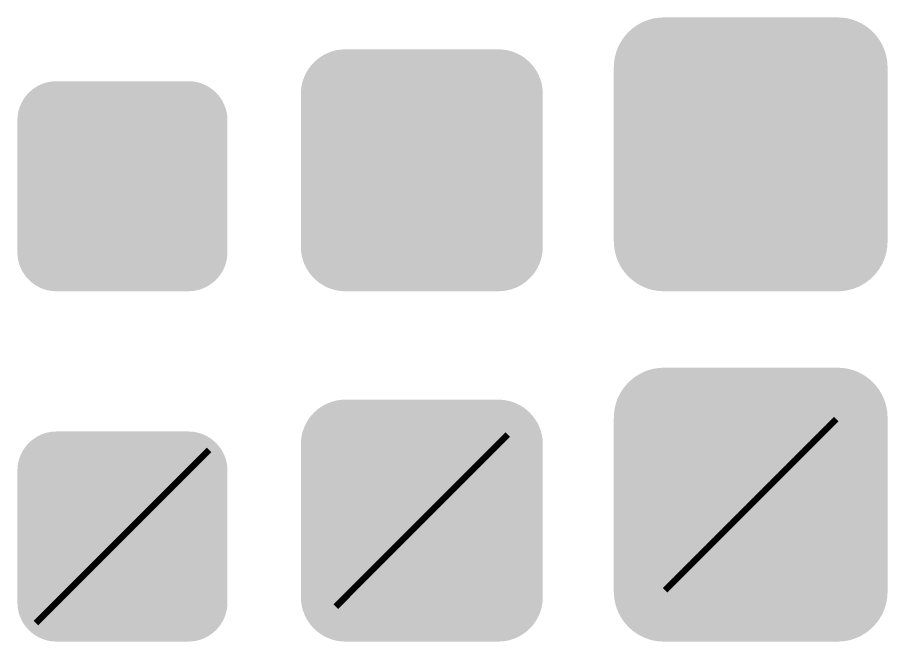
# Model space of a CAD drawing. Header units: millimetres. Extents: x 5277 to 6029, y 2052 to 2709.
# Drawn here: x 5574 to 5601.33, y 2227.63 to 2247.23 of the extents above; entities that cross this region are included whole.
import ezdxf

# ---------------------------------------------------------------- set-up
doc = ezdxf.new("R2010")
doc.units = ezdxf.units.MM
doc.layers.add('Manufacturing', color=7, linetype='CONTINUOUS', true_color=0x000000)

# ---------------------------------------------------------------- blocks, each defined once
blk = doc.blocks.new('602020111_рек_мз')
at = {"layer": 'Manufacturing', "linetype": 'Continuous'}
h = blk.add_hatch(color=256, dxfattribs=at)
edge = h.paths.add_edge_path()
edge.add_spline(control_points=[(0, 0), (0, 0.675), (0.55, 1.225), (1.225, 1.225)], knot_values=[-1, -1, -1, -1, 0, 0, 0, 0], degree=3, periodic=0)
edge.add_line((1.225, 1.225), (5.372, 1.225))
edge.add_spline(control_points=[(5.372, 1.225), (6.047, 1.225), (6.598, 0.675), (6.598, 0)], knot_values=[-1, -1, -1, -1, 0, 0, 0, 0], degree=3, periodic=0)
edge.add_line((6.598, 0), (6.598, -4.147))
edge.add_spline(control_points=[(6.598, -4.147), (6.598, -4.822), (6.047, -5.372), (5.372, -5.372)], knot_values=[-1, -1, -1, -1, 0, 0, 0, 0], degree=3, periodic=0)
edge.add_line((5.372, -5.372), (1.225, -5.372))
edge.add_spline(control_points=[(1.225, -5.372), (0.55, -5.372), (0, -4.822), (0, -4.147)], knot_values=[-1, -1, -1, -1, 0, 0, 0, 0], degree=3, periodic=0)
edge.add_line((0, -4.147), (0, 0))
edge = h.paths.add_edge_path(flags=16)
edge.add_spline(control_points=[(0.313, -4.147), (0.313, -4.652), (0.72, -5.059), (1.225, -5.059)], knot_values=[-1, -1, -1, -1, 0, 0, 0, 0], degree=3, periodic=0)
edge.add_line((1.225, -5.059), (5.372, -5.059))
edge.add_spline(control_points=[(5.372, -5.059), (5.878, -5.059), (6.285, -4.652), (6.285, -4.147)], knot_values=[-1, -1, -1, -1, 0, 0, 0, 0], degree=3, periodic=0)
edge.add_line((6.285, -4.147), (6.285, 0))
edge.add_spline(control_points=[(6.285, 0), (6.285, 0.505), (5.878, 0.912), (5.372, 0.912)], knot_values=[-1, -1, -1, -1, 0, 0, 0, 0], degree=3, periodic=0)
edge.add_line((5.372, 0.912), (1.225, 0.912))
edge.add_spline(control_points=[(1.225, 0.912), (0.72, 0.912), (0.313, 0.505), (0.313, 0)], knot_values=[-1, -1, -1, -1, 0, 0, 0, 0], degree=3, periodic=0)
edge.add_line((0.313, 0), (0.313, -4.147))
at = {"layer": 'Manufacturing', "linetype": 'Continuous', "true_color": 0xffff00}
h = blk.add_hatch(color=2, dxfattribs=at)
edge = h.paths.add_edge_path()
edge.add_line((0.313, 0), (0.313, -4.147))
edge.add_spline(control_points=[(0.313, -4.147), (0.313, -4.652), (0.72, -5.059), (1.225, -5.059)], knot_values=[-1, -1, -1, -1, 0, 0, 0, 0], degree=3, periodic=0)
edge.add_line((1.225, -5.059), (5.372, -5.059))
edge.add_spline(control_points=[(5.372, -5.059), (5.878, -5.059), (6.285, -4.652), (6.285, -4.147)], knot_values=[-1, -1, -1, -1, 0, 0, 0, 0], degree=3, periodic=0)
edge.add_line((6.285, -4.147), (6.285, 0))
edge.add_spline(control_points=[(6.285, 0), (6.285, 0.505), (5.878, 0.912), (5.372, 0.912)], knot_values=[-1, -1, -1, -1, 0, 0, 0, 0], degree=3, periodic=0)
edge.add_line((5.372, 0.912), (1.225, 0.912))
edge.add_spline(control_points=[(1.225, 0.912), (0.72, 0.912), (0.313, 0.505), (0.313, 0)], knot_values=[-1, -1, -1, -1, 0, 0, 0, 0], degree=3, periodic=0)
at = {"layer": 'Manufacturing', "linetype": 'Continuous'}
h = blk.add_hatch(color=256, dxfattribs=at)
h.paths.add_polyline_path([(1.52, -0.652), (1.641, -0.533), (1.929, -0.413), (2.096, -0.413), (2.262, -0.413), (2.548, -0.533), (2.668, -0.652), (2.787, -0.771), (2.906, -1.057), (2.906, -1.224), (2.906, -1.246), (2.899, -1.315), (2.891, -1.36), (3.497, -1.36), (3.709, -1.36), (3.701, -1.315), (3.694, -1.246), (3.694, -1.224), (3.694, -1.057), (3.813, -0.771), (3.932, -0.652), (4.052, -0.533), (4.338, -0.413), (4.504, -0.413), (4.671, -0.413), (4.959, -0.533), (5.08, -0.652), (5.201, -0.771), (5.322, -1.057), (5.322, -1.224), (5.322, -1.246), (5.315, -1.315), (5.307, -1.36), (6.072, -1.36), (5.027, -3.655), (1.573, -3.655), (0.528, -1.36), (1.088, -1.36), (1.191, -1.36), (1.293, -1.36), (1.285, -1.315), (1.278, -1.246), (1.278, -1.224), (1.278, -1.057), (1.399, -0.771)])
h.paths.add_polyline_path([(2.724, 0.056), (2.846, 0.174), (3.133, 0.291), (3.3, 0.291), (3.467, 0.291), (3.754, 0.174), (3.876, 0.056), (3.997, -0.061), (4.118, -0.341), (4.118, -0.504), (2.482, -0.504), (2.482, -0.341), (2.603, -0.061)])
h.paths.add_polyline_path([(3.868, -3.825), (3.944, -3.751), (4.126, -3.678), (4.232, -3.678), (4.338, -3.678), (4.517, -3.751), (4.591, -3.825), (4.665, -3.899), (4.739, -4.079), (4.739, -4.185), (4.739, -4.291), (4.665, -4.473), (4.591, -4.548), (4.517, -4.624), (4.338, -4.7), (4.232, -4.7), (4.126, -4.7), (3.944, -4.624), (3.868, -4.548), (3.792, -4.473), (3.717, -4.291), (3.717, -4.185), (3.717, -4.079), (3.792, -3.899)])
h.paths.add_polyline_path([(2.221, -3.825), (2.295, -3.751), (2.474, -3.678), (2.581, -3.678), (2.687, -3.678), (2.868, -3.751), (2.944, -3.825), (3.02, -3.899), (3.096, -4.079), (3.096, -4.185), (3.096, -4.291), (3.02, -4.473), (2.944, -4.548), (2.868, -4.624), (2.687, -4.7), (2.581, -4.7), (2.474, -4.7), (2.295, -4.624), (2.221, -4.548), (2.147, -4.473), (2.073, -4.291), (2.073, -4.185), (2.073, -4.079), (2.147, -3.899)])
blk = doc.blocks.new('602020111_рек_рз')
at = {"layer": 'Manufacturing', "linetype": 'Continuous'}
h = blk.add_hatch(color=256, dxfattribs=at)
edge = h.paths.add_edge_path()
edge.add_spline(control_points=[(-0.095, -0.169), (-0.095, 0.599), (0.531, 1.225), (1.3, 1.225)], knot_values=[-1, -1, -1, -1, 0, 0, 0, 0], degree=3, periodic=0)
edge.add_line((1.3, 1.225), (6.108, 1.225))
edge.add_spline(control_points=[(6.108, 1.225), (6.877, 1.225), (7.503, 0.599), (7.503, -0.169)], knot_values=[-1, -1, -1, -1, 0, 0, 0, 0], degree=3, periodic=0)
edge.add_line((7.503, -0.169), (7.503, -4.978))
edge.add_spline(control_points=[(7.503, -4.978), (7.503, -5.747), (6.877, -6.372), (6.108, -6.372)], knot_values=[-1, -1, -1, -1, 0, 0, 0, 0], degree=3, periodic=0)
edge.add_line((6.108, -6.372), (1.3, -6.372))
edge.add_spline(control_points=[(1.3, -6.372), (0.531, -6.372), (-0.095, -5.747), (-0.095, -4.978)], knot_values=[-1, -1, -1, -1, 0, 0, 0, 0], degree=3, periodic=0)
edge.add_line((-0.095, -4.978), (-0.095, -0.169))
edge = h.paths.add_edge_path(flags=16)
edge.add_spline(control_points=[(0.218, -4.978), (0.218, -5.577), (0.701, -6.059), (1.3, -6.059)], knot_values=[-1, -1, -1, -1, 0, 0, 0, 0], degree=3, periodic=0)
edge.add_line((1.3, -6.059), (6.108, -6.059))
edge.add_spline(control_points=[(6.108, -6.059), (6.707, -6.059), (7.19, -5.577), (7.19, -4.978)], knot_values=[-1, -1, -1, -1, 0, 0, 0, 0], degree=3, periodic=0)
edge.add_line((7.19, -4.978), (7.19, -0.169))
edge.add_spline(control_points=[(7.19, -0.169), (7.19, 0.43), (6.707, 0.912), (6.108, 0.912)], knot_values=[-1, -1, -1, -1, 0, 0, 0, 0], degree=3, periodic=0)
edge.add_line((6.108, 0.912), (1.3, 0.912))
edge.add_spline(control_points=[(1.3, 0.912), (0.701, 0.912), (0.218, 0.43), (0.218, -0.169)], knot_values=[-1, -1, -1, -1, 0, 0, 0, 0], degree=3, periodic=0)
edge.add_line((0.218, -0.169), (0.218, -4.978))
at = {"layer": 'Manufacturing', "linetype": 'Continuous', "true_color": 0xffff00}
h = blk.add_hatch(color=2, dxfattribs=at)
edge = h.paths.add_edge_path()
edge.add_spline(control_points=[(0.218, -4.978), (0.218, -5.577), (0.701, -6.059), (1.3, -6.059)], knot_values=[-1, -1, -1, -1, 0, 0, 0, 0], degree=3, periodic=0)
edge.add_line((1.3, -6.059), (6.108, -6.059))
edge.add_spline(control_points=[(6.108, -6.059), (6.707, -6.059), (7.19, -5.577), (7.19, -4.978)], knot_values=[-1, -1, -1, -1, 0, 0, 0, 0], degree=3, periodic=0)
edge.add_line((7.19, -4.978), (7.19, -0.169))
edge.add_spline(control_points=[(7.19, -0.169), (7.19, 0.43), (6.707, 0.912), (6.108, 0.912)], knot_values=[-1, -1, -1, -1, 0, 0, 0, 0], degree=3, periodic=0)
edge.add_line((6.108, 0.912), (1.3, 0.912))
edge.add_spline(control_points=[(1.3, 0.912), (0.701, 0.912), (0.218, 0.43), (0.218, -0.169)], knot_values=[-1, -1, -1, -1, 0, 0, 0, 0], degree=3, periodic=0)
edge.add_line((0.218, -0.169), (0.218, -4.978))
at = {"layer": 'Manufacturing', "linetype": 'Continuous'}
h = blk.add_hatch(color=256, dxfattribs=at)
edge = h.paths.add_edge_path()
edge.add_line((0.426, -0.513), (0.426, -4.634))
edge.add_spline(control_points=[(0.426, -4.634), (0.426, -5.305), (0.973, -5.852), (1.644, -5.852)], knot_values=[0, 0, 0, 0, 1, 1, 1, 1], degree=3, periodic=0)
edge.add_line((1.644, -5.852), (5.765, -5.852))
edge.add_spline(control_points=[(5.765, -5.852), (6.435, -5.852), (6.983, -5.305), (6.983, -4.634)], knot_values=[0, 0, 0, 0, 1, 1, 1, 1], degree=3, periodic=0)
edge.add_line((6.983, -4.634), (6.983, -0.513))
edge.add_spline(control_points=[(6.983, -0.513), (6.983, 0.158), (6.435, 0.705), (5.765, 0.705)], knot_values=[0, 0, 0, 0, 1, 1, 1, 1], degree=3, periodic=0)
edge.add_line((5.765, 0.705), (1.644, 0.705))
edge.add_spline(control_points=[(1.644, 0.705), (0.973, 0.705), (0.426, 0.158), (0.426, -0.513)], knot_values=[0, 0, 0, 0, 1, 1, 1, 1], degree=3, periodic=0)
edge = h.paths.add_edge_path(flags=16)
edge.add_spline(control_points=[(0.737, -4.634), (0.737, -5.136), (1.142, -5.541), (1.644, -5.541)], knot_values=[-1, -1, -1, -1, 0, 0, 0, 0], degree=3, periodic=0)
edge.add_line((1.644, -5.541), (5.765, -5.541))
edge.add_spline(control_points=[(5.765, -5.541), (6.267, -5.541), (6.671, -5.136), (6.671, -4.634)], knot_values=[-1, -1, -1, -1, 0, 0, 0, 0], degree=3, periodic=0)
edge.add_line((6.671, -4.634), (6.671, -0.513))
edge.add_spline(control_points=[(6.671, -0.513), (6.671, -0.011), (6.267, 0.394), (5.765, 0.394)], knot_values=[-1, -1, -1, -1, 0, 0, 0, 0], degree=3, periodic=0)
edge.add_line((5.765, 0.394), (1.644, 0.394))
edge.add_spline(control_points=[(1.644, 0.394), (1.142, 0.394), (0.737, -0.011), (0.737, -0.513)], knot_values=[-1, -1, -1, -1, 0, 0, 0, 0], degree=3, periodic=0)
edge.add_line((0.737, -0.513), (0.737, -4.634))
h = blk.add_hatch(color=256, dxfattribs=at)
h.paths.add_polyline_path([(1.907, -1.165), (2.028, -1.046), (2.316, -0.926), (2.482, -0.926), (2.649, -0.926), (2.935, -1.046), (3.054, -1.165), (3.174, -1.284), (3.293, -1.57), (3.293, -1.737), (3.293, -1.759), (3.285, -1.828), (3.278, -1.873), (3.884, -1.873), (4.096, -1.873), (4.088, -1.828), (4.08, -1.759), (4.08, -1.737), (4.08, -1.57), (4.2, -1.284), (4.319, -1.165), (4.438, -1.046), (4.724, -0.926), (4.891, -0.926), (5.057, -0.926), (5.345, -1.046), (5.466, -1.165), (5.588, -1.284), (5.709, -1.57), (5.709, -1.737), (5.709, -1.759), (5.701, -1.828), (5.694, -1.873), (6.459, -1.873), (5.413, -4.168), (1.96, -4.168), (0.915, -1.873), (1.475, -1.873), (1.577, -1.873), (1.68, -1.873), (1.672, -1.828), (1.664, -1.759), (1.664, -1.737), (1.664, -1.57), (1.786, -1.284)])
h.paths.add_polyline_path([(3.111, -0.457), (3.232, -0.339), (3.52, -0.222), (3.687, -0.222), (3.853, -0.222), (4.141, -0.339), (4.262, -0.457), (4.383, -0.574), (4.505, -0.854), (4.505, -1.017), (2.869, -1.017), (2.869, -0.854), (2.99, -0.574)])
h.paths.add_polyline_path([(4.255, -4.338), (4.33, -4.264), (4.512, -4.191), (4.618, -4.191), (4.724, -4.191), (4.904, -4.264), (4.978, -4.338), (5.052, -4.412), (5.126, -4.592), (5.126, -4.698), (5.126, -4.804), (5.052, -4.986), (4.978, -5.061), (4.904, -5.137), (4.724, -5.213), (4.618, -5.213), (4.512, -5.213), (4.33, -5.137), (4.255, -5.061), (4.179, -4.986), (4.103, -4.804), (4.103, -4.698), (4.103, -4.592), (4.179, -4.412)])
h.paths.add_polyline_path([(2.607, -4.338), (2.681, -4.264), (2.861, -4.191), (2.967, -4.191), (3.073, -4.191), (3.255, -4.264), (3.331, -4.338), (3.406, -4.412), (3.482, -4.592), (3.482, -4.698), (3.482, -4.804), (3.406, -4.986), (3.331, -5.061), (3.255, -5.137), (3.073, -5.213), (2.967, -5.213), (2.861, -5.213), (2.681, -5.137), (2.607, -5.061), (2.534, -4.986), (2.46, -4.804), (2.46, -4.698), (2.46, -4.592), (2.534, -4.412)])
blk = doc.blocks.new('602020111_рек_фз')
at = {"layer": 'Manufacturing', "linetype": 'Continuous'}
h = blk.add_hatch(color=256, dxfattribs=at)
edge = h.paths.add_edge_path()
edge.add_spline(control_points=[(-0.266, -0.339), (-0.266, 0.523), (0.438, 1.227), (1.3, 1.227)], knot_values=[-1, -1, -1, -1, 0, 0, 0, 0], degree=3, periodic=0)
edge.add_line((1.3, 1.227), (6.769, 1.227))
edge.add_spline(control_points=[(6.769, 1.227), (7.632, 1.227), (8.333, 0.523), (8.333, -0.339)], knot_values=[-1, -1, -1, -1, 0, 0, 0, 0], degree=3, periodic=0)
edge.add_line((8.333, -0.339), (8.333, -5.806))
edge.add_spline(control_points=[(8.333, -5.806), (8.333, -6.669), (7.632, -7.372), (6.769, -7.372)], knot_values=[-1, -1, -1, -1, 0, 0, 0, 0], degree=3, periodic=0)
edge.add_line((6.769, -7.372), (1.3, -7.372))
edge.add_spline(control_points=[(1.3, -7.372), (0.438, -7.372), (-0.266, -6.669), (-0.266, -5.806)], knot_values=[-1, -1, -1, -1, 0, 0, 0, 0], degree=3, periodic=0)
edge.add_line((-0.266, -5.806), (-0.266, -0.339))
edge = h.paths.add_edge_path(flags=16)
edge.add_spline(control_points=[(0.047, -5.806), (0.047, -6.5), (0.606, -7.059), (1.3, -7.059)], knot_values=[-1, -1, -1, -1, 0, 0, 0, 0], degree=3, periodic=0)
edge.add_line((1.3, -7.059), (6.769, -7.059))
edge.add_spline(control_points=[(6.769, -7.059), (7.463, -7.059), (8.022, -6.5), (8.022, -5.806)], knot_values=[-1, -1, -1, -1, 0, 0, 0, 0], degree=3, periodic=0)
edge.add_line((8.022, -5.806), (8.022, -0.339))
edge.add_spline(control_points=[(8.022, -0.339), (8.022, 0.355), (7.463, 0.914), (6.769, 0.914)], knot_values=[-1, -1, -1, -1, 0, 0, 0, 0], degree=3, periodic=0)
edge.add_line((6.769, 0.914), (1.3, 0.914))
edge.add_spline(control_points=[(1.3, 0.914), (0.606, 0.914), (0.047, 0.355), (0.047, -0.339)], knot_values=[-1, -1, -1, -1, 0, 0, 0, 0], degree=3, periodic=0)
edge.add_line((0.047, -0.339), (0.047, -5.806))
at = {"layer": 'Manufacturing', "linetype": 'Continuous', "true_color": 0xffff00}
h = blk.add_hatch(color=2, dxfattribs=at)
edge = h.paths.add_edge_path()
edge.add_spline(control_points=[(0.047, -5.806), (0.047, -6.5), (0.606, -7.059), (1.3, -7.059)], knot_values=[-1, -1, -1, -1, 0, 0, 0, 0], degree=3, periodic=0)
edge.add_line((1.3, -7.059), (6.769, -7.059))
edge.add_spline(control_points=[(6.769, -7.059), (7.463, -7.059), (8.022, -6.5), (8.022, -5.806)], knot_values=[-1, -1, -1, -1, 0, 0, 0, 0], degree=3, periodic=0)
edge.add_line((8.022, -5.806), (8.022, -0.339))
edge.add_spline(control_points=[(8.022, -0.339), (8.022, 0.355), (7.463, 0.914), (6.769, 0.914)], knot_values=[-1, -1, -1, -1, 0, 0, 0, 0], degree=3, periodic=0)
edge.add_line((6.769, 0.914), (1.3, 0.914))
edge.add_spline(control_points=[(1.3, 0.914), (0.606, 0.914), (0.047, 0.355), (0.047, -0.339)], knot_values=[-1, -1, -1, -1, 0, 0, 0, 0], degree=3, periodic=0)
edge.add_line((0.047, -0.339), (0.047, -5.806))
at = {"layer": 'Manufacturing', "linetype": 'Continuous'}
h = blk.add_hatch(color=256, dxfattribs=at)
edge = h.paths.add_edge_path()
edge.add_line((0.252, -0.679), (0.252, -5.464))
edge.add_spline(control_points=[(0.252, -5.464), (0.252, -6.23), (0.877, -6.854), (1.642, -6.854)], knot_values=[0, 0, 0, 0, 1, 1, 1, 1], degree=3, periodic=0)
edge.add_line((1.642, -6.854), (6.427, -6.854))
edge.add_spline(control_points=[(6.427, -6.854), (7.193, -6.854), (7.815, -6.23), (7.815, -5.464)], knot_values=[0, 0, 0, 0, 1, 1, 1, 1], degree=3, periodic=0)
edge.add_line((7.815, -5.464), (7.815, -0.679))
edge.add_spline(control_points=[(7.815, -0.679), (7.815, 0.086), (7.193, 0.709), (6.427, 0.709)], knot_values=[0, 0, 0, 0, 1, 1, 1, 1], degree=3, periodic=0)
edge.add_line((6.427, 0.709), (1.642, 0.709))
edge.add_spline(control_points=[(1.642, 0.709), (0.877, 0.709), (0.252, 0.086), (0.252, -0.679)], knot_values=[0, 0, 0, 0, 1, 1, 1, 1], degree=3, periodic=0)
edge = h.paths.add_edge_path(flags=16)
edge.add_line((0.565, -0.679), (0.565, -5.464))
edge.add_spline(control_points=[(0.565, -5.464), (0.565, -6.06), (1.046, -6.541), (1.642, -6.541)], knot_values=[-1, -1, -1, -1, 0, 0, 0, 0], degree=3, periodic=0)
edge.add_line((1.642, -6.541), (6.427, -6.541))
edge.add_spline(control_points=[(6.427, -6.541), (7.024, -6.541), (7.502, -6.06), (7.502, -5.464)], knot_values=[-1, -1, -1, -1, 0, 0, 0, 0], degree=3, periodic=0)
edge.add_line((7.502, -5.464), (7.502, -0.679))
edge.add_spline(control_points=[(7.502, -0.679), (7.502, -0.083), (7.024, 0.396), (6.427, 0.396)], knot_values=[-1, -1, -1, -1, 0, 0, 0, 0], degree=3, periodic=0)
edge.add_line((6.427, 0.396), (1.642, 0.396))
edge.add_spline(control_points=[(1.642, 0.396), (1.046, 0.396), (0.565, -0.083), (0.565, -0.679)], knot_values=[-1, -1, -1, -1, 0, 0, 0, 0], degree=3, periodic=0)
h = blk.add_hatch(color=256, dxfattribs=at)
edge = h.paths.add_edge_path()
edge.add_line((0.77, -1.021), (0.77, -5.124))
edge.add_spline(control_points=[(0.77, -5.124), (0.77, -5.792), (1.314, -6.336), (1.982, -6.336)], knot_values=[0, 0, 0, 0, 1, 1, 1, 1], degree=3, periodic=0)
edge.add_line((1.982, -6.336), (6.085, -6.336))
edge.add_spline(control_points=[(6.085, -6.336), (6.753, -6.336), (7.297, -5.792), (7.297, -5.124)], knot_values=[0, 0, 0, 0, 1, 1, 1, 1], degree=3, periodic=0)
edge.add_line((7.297, -5.124), (7.297, -1.021))
edge.add_spline(control_points=[(7.297, -1.021), (7.297, -0.353), (6.753, 0.191), (6.085, 0.191)], knot_values=[0, 0, 0, 0, 1, 1, 1, 1], degree=3, periodic=0)
edge.add_line((6.085, 0.191), (1.982, 0.191))
edge.add_spline(control_points=[(1.982, 0.191), (1.314, 0.191), (0.77, -0.353), (0.77, -1.021)], knot_values=[0, 0, 0, 0, 1, 1, 1, 1], degree=3, periodic=0)
edge = h.paths.add_edge_path(flags=16)
edge.add_line((1.081, -1.021), (1.081, -5.124))
edge.add_spline(control_points=[(1.081, -5.124), (1.081, -5.624), (1.482, -6.025), (1.982, -6.025)], knot_values=[-1, -1, -1, -1, 0, 0, 0, 0], degree=3, periodic=0)
edge.add_line((1.982, -6.025), (6.085, -6.025))
edge.add_spline(control_points=[(6.085, -6.025), (6.585, -6.025), (6.986, -5.624), (6.986, -5.124)], knot_values=[-1, -1, -1, -1, 0, 0, 0, 0], degree=3, periodic=0)
edge.add_line((6.986, -5.124), (6.986, -1.021))
edge.add_spline(control_points=[(6.986, -1.021), (6.986, -0.521), (6.585, -0.12), (6.085, -0.12)], knot_values=[-1, -1, -1, -1, 0, 0, 0, 0], degree=3, periodic=0)
edge.add_line((6.085, -0.12), (1.982, -0.12))
edge.add_spline(control_points=[(1.982, -0.12), (1.482, -0.12), (1.081, -0.521), (1.081, -1.021)], knot_values=[-1, -1, -1, -1, 0, 0, 0, 0], degree=3, periodic=0)
h = blk.add_hatch(color=256, dxfattribs=at)
h.paths.add_polyline_path([(2.221, -1.673), (2.342, -1.553), (2.63, -1.434), (2.797, -1.434), (2.963, -1.434), (3.249, -1.553), (3.369, -1.673), (3.488, -1.792), (3.607, -2.078), (3.607, -2.244), (3.607, -2.267), (3.6, -2.335), (3.592, -2.381), (4.198, -2.381), (4.41, -2.381), (4.402, -2.335), (4.395, -2.267), (4.395, -2.244), (4.395, -2.078), (4.514, -1.792), (4.633, -1.673), (4.753, -1.553), (5.039, -1.434), (5.205, -1.434), (5.372, -1.434), (5.66, -1.553), (5.781, -1.673), (5.902, -1.792), (6.023, -2.078), (6.023, -2.244), (6.023, -2.267), (6.016, -2.335), (6.008, -2.381), (6.773, -2.381), (5.728, -4.676), (2.274, -4.676), (1.229, -2.381), (1.79, -2.381), (1.892, -2.381), (1.994, -2.381), (1.986, -2.335), (1.979, -2.267), (1.979, -2.244), (1.979, -2.078), (2.1, -1.792)])
h.paths.add_polyline_path([(3.425, -0.965), (3.547, -0.847), (3.834, -0.73), (4.001, -0.73), (4.168, -0.73), (4.455, -0.847), (4.577, -0.965), (4.698, -1.082), (4.819, -1.362), (4.819, -1.525), (3.183, -1.525), (3.183, -1.362), (3.304, -1.082)])
h.paths.add_polyline_path([(4.569, -4.846), (4.645, -4.772), (4.827, -4.698), (4.933, -4.698), (5.039, -4.698), (5.218, -4.772), (5.292, -4.846), (5.366, -4.92), (5.44, -5.1), (5.44, -5.206), (5.44, -5.312), (5.366, -5.494), (5.292, -5.569), (5.218, -5.645), (5.039, -5.721), (4.933, -5.721), (4.827, -5.721), (4.645, -5.645), (4.569, -5.569), (4.493, -5.494), (4.418, -5.312), (4.418, -5.206), (4.418, -5.1), (4.493, -4.92)])
h.paths.add_polyline_path([(2.922, -4.846), (2.996, -4.772), (3.175, -4.698), (3.282, -4.698), (3.388, -4.698), (3.569, -4.772), (3.645, -4.846), (3.721, -4.92), (3.797, -5.1), (3.797, -5.206), (3.797, -5.312), (3.721, -5.494), (3.645, -5.569), (3.569, -5.645), (3.388, -5.721), (3.282, -5.721), (3.175, -5.721), (2.996, -5.645), (2.922, -5.569), (2.848, -5.494), (2.774, -5.312), (2.774, -5.206), (2.774, -5.1), (2.848, -4.92)])
blk = doc.blocks.new('602020111_ликв_мз')
at = {"layer": 'Manufacturing', "linetype": 'Continuous'}
h = blk.add_hatch(color=256, dxfattribs=at)
edge = h.paths.add_edge_path()
edge.add_spline(control_points=[(0, 0), (0, 0.675), (0.55, 1.225), (1.225, 1.225)], knot_values=[-1, -1, -1, -1, 0, 0, 0, 0], degree=3, periodic=0)
edge.add_line((1.225, 1.225), (5.372, 1.225))
edge.add_spline(control_points=[(5.372, 1.225), (6.047, 1.225), (6.598, 0.675), (6.598, 0)], knot_values=[-1, -1, -1, -1, 0, 0, 0, 0], degree=3, periodic=0)
edge.add_line((6.598, 0), (6.598, -4.147))
edge.add_spline(control_points=[(6.598, -4.147), (6.598, -4.822), (6.047, -5.372), (5.372, -5.372)], knot_values=[-1, -1, -1, -1, 0, 0, 0, 0], degree=3, periodic=0)
edge.add_line((5.372, -5.372), (1.225, -5.372))
edge.add_spline(control_points=[(1.225, -5.372), (0.55, -5.372), (0, -4.822), (0, -4.147)], knot_values=[-1, -1, -1, -1, 0, 0, 0, 0], degree=3, periodic=0)
edge.add_line((0, -4.147), (0, 0))
edge = h.paths.add_edge_path(flags=16)
edge.add_spline(control_points=[(0.313, -4.147), (0.313, -4.652), (0.72, -5.059), (1.225, -5.059)], knot_values=[-1, -1, -1, -1, 0, 0, 0, 0], degree=3, periodic=0)
edge.add_line((1.225, -5.059), (5.372, -5.059))
edge.add_spline(control_points=[(5.372, -5.059), (5.878, -5.059), (6.285, -4.652), (6.285, -4.147)], knot_values=[-1, -1, -1, -1, 0, 0, 0, 0], degree=3, periodic=0)
edge.add_line((6.285, -4.147), (6.285, 0))
edge.add_spline(control_points=[(6.285, 0), (6.285, 0.505), (5.878, 0.912), (5.372, 0.912)], knot_values=[-1, -1, -1, -1, 0, 0, 0, 0], degree=3, periodic=0)
edge.add_line((5.372, 0.912), (1.225, 0.912))
edge.add_spline(control_points=[(1.225, 0.912), (0.72, 0.912), (0.313, 0.505), (0.313, 0)], knot_values=[-1, -1, -1, -1, 0, 0, 0, 0], degree=3, periodic=0)
edge.add_line((0.313, 0), (0.313, -4.147))
at = {"layer": 'Manufacturing', "linetype": 'Continuous', "true_color": 0xffffff}
h = blk.add_hatch(color=7, dxfattribs=at)
edge = h.paths.add_edge_path()
edge.add_line((0.313, 0), (0.313, -4.147))
edge.add_spline(control_points=[(0.313, -4.147), (0.313, -4.652), (0.72, -5.059), (1.225, -5.059)], knot_values=[-1, -1, -1, -1, 0, 0, 0, 0], degree=3, periodic=0)
edge.add_line((1.225, -5.059), (5.372, -5.059))
edge.add_spline(control_points=[(5.372, -5.059), (5.878, -5.059), (6.285, -4.652), (6.285, -4.147)], knot_values=[-1, -1, -1, -1, 0, 0, 0, 0], degree=3, periodic=0)
edge.add_line((6.285, -4.147), (6.285, 0))
edge.add_spline(control_points=[(6.285, 0), (6.285, 0.505), (5.878, 0.912), (5.372, 0.912)], knot_values=[-1, -1, -1, -1, 0, 0, 0, 0], degree=3, periodic=0)
edge.add_line((5.372, 0.912), (1.225, 0.912))
edge.add_spline(control_points=[(1.225, 0.912), (0.72, 0.912), (0.313, 0.505), (0.313, 0)], knot_values=[-1, -1, -1, -1, 0, 0, 0, 0], degree=3, periodic=0)
at = {"layer": 'Manufacturing', "linetype": 'Continuous'}
h = blk.add_hatch(color=256, dxfattribs=at)
h.paths.add_polyline_path([(1.52, -0.652), (1.641, -0.533), (1.929, -0.413), (2.096, -0.413), (2.262, -0.413), (2.548, -0.533), (2.668, -0.652), (2.787, -0.771), (2.906, -1.057), (2.906, -1.224), (2.906, -1.246), (2.899, -1.315), (2.891, -1.36), (3.497, -1.36), (3.709, -1.36), (3.701, -1.315), (3.694, -1.246), (3.694, -1.224), (3.694, -1.057), (3.813, -0.771), (3.932, -0.652), (4.052, -0.533), (4.338, -0.413), (4.504, -0.413), (4.671, -0.413), (4.959, -0.533), (5.08, -0.652), (5.201, -0.771), (5.322, -1.057), (5.322, -1.224), (5.322, -1.246), (5.315, -1.315), (5.307, -1.36), (6.072, -1.36), (5.027, -3.655), (1.573, -3.655), (0.528, -1.36), (1.088, -1.36), (1.191, -1.36), (1.293, -1.36), (1.285, -1.315), (1.278, -1.246), (1.278, -1.224), (1.278, -1.057), (1.399, -0.771)])
h.paths.add_polyline_path([(2.724, 0.056), (2.846, 0.174), (3.133, 0.291), (3.3, 0.291), (3.467, 0.291), (3.754, 0.174), (3.876, 0.056), (3.997, -0.061), (4.118, -0.341), (4.118, -0.504), (2.482, -0.504), (2.482, -0.341), (2.603, -0.061)])
h.paths.add_polyline_path([(3.868, -3.825), (3.944, -3.751), (4.126, -3.678), (4.232, -3.678), (4.338, -3.678), (4.517, -3.751), (4.591, -3.825), (4.665, -3.899), (4.739, -4.079), (4.739, -4.185), (4.739, -4.291), (4.665, -4.473), (4.591, -4.548), (4.517, -4.624), (4.338, -4.7), (4.232, -4.7), (4.126, -4.7), (3.944, -4.624), (3.868, -4.548), (3.792, -4.473), (3.717, -4.291), (3.717, -4.185), (3.717, -4.079), (3.792, -3.899)])
h.paths.add_polyline_path([(2.221, -3.825), (2.295, -3.751), (2.474, -3.678), (2.581, -3.678), (2.687, -3.678), (2.868, -3.751), (2.944, -3.825), (3.02, -3.899), (3.096, -4.079), (3.096, -4.185), (3.096, -4.291), (3.02, -4.473), (2.944, -4.548), (2.868, -4.624), (2.687, -4.7), (2.581, -4.7), (2.474, -4.7), (2.295, -4.624), (2.221, -4.548), (2.147, -4.473), (2.073, -4.291), (2.073, -4.185), (2.073, -4.079), (2.147, -3.899)])
at = {"layer": 'Manufacturing', "color": 1, "linetype": 'Continuous', "true_color": 0xff0000, "const_width": 0.2}
blk.add_lwpolyline([(0.58, -4.793), (6.018, 0.646)], dxfattribs=at)
blk = doc.blocks.new('602020111_ликв_рз')
at = {"layer": 'Manufacturing', "linetype": 'Continuous'}
h = blk.add_hatch(color=256, dxfattribs=at)
edge = h.paths.add_edge_path()
edge.add_spline(control_points=[(-0.095, -0.169), (-0.095, 0.599), (0.531, 1.225), (1.3, 1.225)], knot_values=[-1, -1, -1, -1, 0, 0, 0, 0], degree=3, periodic=0)
edge.add_line((1.3, 1.225), (6.108, 1.225))
edge.add_spline(control_points=[(6.108, 1.225), (6.877, 1.225), (7.503, 0.599), (7.503, -0.169)], knot_values=[-1, -1, -1, -1, 0, 0, 0, 0], degree=3, periodic=0)
edge.add_line((7.503, -0.169), (7.503, -4.978))
edge.add_spline(control_points=[(7.503, -4.978), (7.503, -5.747), (6.877, -6.372), (6.108, -6.372)], knot_values=[-1, -1, -1, -1, 0, 0, 0, 0], degree=3, periodic=0)
edge.add_line((6.108, -6.372), (1.3, -6.372))
edge.add_spline(control_points=[(1.3, -6.372), (0.531, -6.372), (-0.095, -5.747), (-0.095, -4.978)], knot_values=[-1, -1, -1, -1, 0, 0, 0, 0], degree=3, periodic=0)
edge.add_line((-0.095, -4.978), (-0.095, -0.169))
edge = h.paths.add_edge_path(flags=16)
edge.add_spline(control_points=[(0.218, -4.978), (0.218, -5.577), (0.701, -6.059), (1.3, -6.059)], knot_values=[-1, -1, -1, -1, 0, 0, 0, 0], degree=3, periodic=0)
edge.add_line((1.3, -6.059), (6.108, -6.059))
edge.add_spline(control_points=[(6.108, -6.059), (6.707, -6.059), (7.19, -5.577), (7.19, -4.978)], knot_values=[-1, -1, -1, -1, 0, 0, 0, 0], degree=3, periodic=0)
edge.add_line((7.19, -4.978), (7.19, -0.169))
edge.add_spline(control_points=[(7.19, -0.169), (7.19, 0.43), (6.707, 0.912), (6.108, 0.912)], knot_values=[-1, -1, -1, -1, 0, 0, 0, 0], degree=3, periodic=0)
edge.add_line((6.108, 0.912), (1.3, 0.912))
edge.add_spline(control_points=[(1.3, 0.912), (0.701, 0.912), (0.218, 0.43), (0.218, -0.169)], knot_values=[-1, -1, -1, -1, 0, 0, 0, 0], degree=3, periodic=0)
edge.add_line((0.218, -0.169), (0.218, -4.978))
at = {"layer": 'Manufacturing', "linetype": 'Continuous', "true_color": 0xffffff}
h = blk.add_hatch(color=7, dxfattribs=at)
edge = h.paths.add_edge_path()
edge.add_spline(control_points=[(0.218, -4.978), (0.218, -5.577), (0.701, -6.059), (1.3, -6.059)], knot_values=[-1, -1, -1, -1, 0, 0, 0, 0], degree=3, periodic=0)
edge.add_line((1.3, -6.059), (6.108, -6.059))
edge.add_spline(control_points=[(6.108, -6.059), (6.707, -6.059), (7.19, -5.577), (7.19, -4.978)], knot_values=[-1, -1, -1, -1, 0, 0, 0, 0], degree=3, periodic=0)
edge.add_line((7.19, -4.978), (7.19, -0.169))
edge.add_spline(control_points=[(7.19, -0.169), (7.19, 0.43), (6.707, 0.912), (6.108, 0.912)], knot_values=[-1, -1, -1, -1, 0, 0, 0, 0], degree=3, periodic=0)
edge.add_line((6.108, 0.912), (1.3, 0.912))
edge.add_spline(control_points=[(1.3, 0.912), (0.701, 0.912), (0.218, 0.43), (0.218, -0.169)], knot_values=[-1, -1, -1, -1, 0, 0, 0, 0], degree=3, periodic=0)
edge.add_line((0.218, -0.169), (0.218, -4.978))
at = {"layer": 'Manufacturing', "linetype": 'Continuous'}
h = blk.add_hatch(color=256, dxfattribs=at)
edge = h.paths.add_edge_path()
edge.add_line((0.426, -0.513), (0.426, -4.634))
edge.add_spline(control_points=[(0.426, -4.634), (0.426, -5.305), (0.973, -5.852), (1.644, -5.852)], knot_values=[0, 0, 0, 0, 1, 1, 1, 1], degree=3, periodic=0)
edge.add_line((1.644, -5.852), (5.765, -5.852))
edge.add_spline(control_points=[(5.765, -5.852), (6.435, -5.852), (6.983, -5.305), (6.983, -4.634)], knot_values=[0, 0, 0, 0, 1, 1, 1, 1], degree=3, periodic=0)
edge.add_line((6.983, -4.634), (6.983, -0.513))
edge.add_spline(control_points=[(6.983, -0.513), (6.983, 0.158), (6.435, 0.705), (5.765, 0.705)], knot_values=[0, 0, 0, 0, 1, 1, 1, 1], degree=3, periodic=0)
edge.add_line((5.765, 0.705), (1.644, 0.705))
edge.add_spline(control_points=[(1.644, 0.705), (0.973, 0.705), (0.426, 0.158), (0.426, -0.513)], knot_values=[0, 0, 0, 0, 1, 1, 1, 1], degree=3, periodic=0)
edge = h.paths.add_edge_path(flags=16)
edge.add_spline(control_points=[(0.737, -4.634), (0.737, -5.136), (1.142, -5.541), (1.644, -5.541)], knot_values=[-1, -1, -1, -1, 0, 0, 0, 0], degree=3, periodic=0)
edge.add_line((1.644, -5.541), (5.765, -5.541))
edge.add_spline(control_points=[(5.765, -5.541), (6.267, -5.541), (6.671, -5.136), (6.671, -4.634)], knot_values=[-1, -1, -1, -1, 0, 0, 0, 0], degree=3, periodic=0)
edge.add_line((6.671, -4.634), (6.671, -0.513))
edge.add_spline(control_points=[(6.671, -0.513), (6.671, -0.011), (6.267, 0.394), (5.765, 0.394)], knot_values=[-1, -1, -1, -1, 0, 0, 0, 0], degree=3, periodic=0)
edge.add_line((5.765, 0.394), (1.644, 0.394))
edge.add_spline(control_points=[(1.644, 0.394), (1.142, 0.394), (0.737, -0.011), (0.737, -0.513)], knot_values=[-1, -1, -1, -1, 0, 0, 0, 0], degree=3, periodic=0)
edge.add_line((0.737, -0.513), (0.737, -4.634))
h = blk.add_hatch(color=256, dxfattribs=at)
h.paths.add_polyline_path([(1.907, -1.165), (2.028, -1.046), (2.316, -0.926), (2.482, -0.926), (2.649, -0.926), (2.935, -1.046), (3.054, -1.165), (3.174, -1.284), (3.293, -1.57), (3.293, -1.737), (3.293, -1.759), (3.285, -1.828), (3.278, -1.873), (3.884, -1.873), (4.096, -1.873), (4.088, -1.828), (4.08, -1.759), (4.08, -1.737), (4.08, -1.57), (4.2, -1.284), (4.319, -1.165), (4.438, -1.046), (4.724, -0.926), (4.891, -0.926), (5.057, -0.926), (5.345, -1.046), (5.466, -1.165), (5.588, -1.284), (5.709, -1.57), (5.709, -1.737), (5.709, -1.759), (5.701, -1.828), (5.694, -1.873), (6.459, -1.873), (5.413, -4.168), (1.96, -4.168), (0.915, -1.873), (1.475, -1.873), (1.577, -1.873), (1.68, -1.873), (1.672, -1.828), (1.664, -1.759), (1.664, -1.737), (1.664, -1.57), (1.786, -1.284)])
h.paths.add_polyline_path([(3.111, -0.457), (3.232, -0.339), (3.52, -0.222), (3.687, -0.222), (3.853, -0.222), (4.141, -0.339), (4.262, -0.457), (4.383, -0.574), (4.505, -0.854), (4.505, -1.017), (2.869, -1.017), (2.869, -0.854), (2.99, -0.574)])
h.paths.add_polyline_path([(4.255, -4.338), (4.33, -4.264), (4.512, -4.191), (4.618, -4.191), (4.724, -4.191), (4.904, -4.264), (4.978, -4.338), (5.052, -4.412), (5.126, -4.592), (5.126, -4.698), (5.126, -4.804), (5.052, -4.986), (4.978, -5.061), (4.904, -5.137), (4.724, -5.213), (4.618, -5.213), (4.512, -5.213), (4.33, -5.137), (4.255, -5.061), (4.179, -4.986), (4.103, -4.804), (4.103, -4.698), (4.103, -4.592), (4.179, -4.412)])
h.paths.add_polyline_path([(2.607, -4.338), (2.681, -4.264), (2.861, -4.191), (2.967, -4.191), (3.073, -4.191), (3.255, -4.264), (3.331, -4.338), (3.406, -4.412), (3.482, -4.592), (3.482, -4.698), (3.482, -4.804), (3.406, -4.986), (3.331, -5.061), (3.255, -5.137), (3.073, -5.213), (2.967, -5.213), (2.861, -5.213), (2.681, -5.137), (2.607, -5.061), (2.534, -4.986), (2.46, -4.804), (2.46, -4.698), (2.46, -4.592), (2.534, -4.412)])
at = {"layer": 'Manufacturing', "color": 1, "linetype": 'Continuous', "true_color": 0xff0000, "const_width": 0.2}
blk.add_lwpolyline([(1.002, -5.276), (6.406, 0.129)], dxfattribs=at)
blk = doc.blocks.new('602020111_ликв_фз')
at = {"layer": 'Manufacturing', "linetype": 'Continuous'}
h = blk.add_hatch(color=256, dxfattribs=at)
edge = h.paths.add_edge_path()
edge.add_spline(control_points=[(-0.266, -0.339), (-0.266, 0.523), (0.438, 1.227), (1.3, 1.227)], knot_values=[-1, -1, -1, -1, 0, 0, 0, 0], degree=3, periodic=0)
edge.add_line((1.3, 1.227), (6.769, 1.227))
edge.add_spline(control_points=[(6.769, 1.227), (7.632, 1.227), (8.333, 0.523), (8.333, -0.339)], knot_values=[-1, -1, -1, -1, 0, 0, 0, 0], degree=3, periodic=0)
edge.add_line((8.333, -0.339), (8.333, -5.806))
edge.add_spline(control_points=[(8.333, -5.806), (8.333, -6.669), (7.632, -7.372), (6.769, -7.372)], knot_values=[-1, -1, -1, -1, 0, 0, 0, 0], degree=3, periodic=0)
edge.add_line((6.769, -7.372), (1.3, -7.372))
edge.add_spline(control_points=[(1.3, -7.372), (0.438, -7.372), (-0.266, -6.669), (-0.266, -5.806)], knot_values=[-1, -1, -1, -1, 0, 0, 0, 0], degree=3, periodic=0)
edge.add_line((-0.266, -5.806), (-0.266, -0.339))
edge = h.paths.add_edge_path(flags=16)
edge.add_spline(control_points=[(0.047, -5.806), (0.047, -6.5), (0.606, -7.059), (1.3, -7.059)], knot_values=[-1, -1, -1, -1, 0, 0, 0, 0], degree=3, periodic=0)
edge.add_line((1.3, -7.059), (6.769, -7.059))
edge.add_spline(control_points=[(6.769, -7.059), (7.463, -7.059), (8.022, -6.5), (8.022, -5.806)], knot_values=[-1, -1, -1, -1, 0, 0, 0, 0], degree=3, periodic=0)
edge.add_line((8.022, -5.806), (8.022, -0.339))
edge.add_spline(control_points=[(8.022, -0.339), (8.022, 0.355), (7.463, 0.914), (6.769, 0.914)], knot_values=[-1, -1, -1, -1, 0, 0, 0, 0], degree=3, periodic=0)
edge.add_line((6.769, 0.914), (1.3, 0.914))
edge.add_spline(control_points=[(1.3, 0.914), (0.606, 0.914), (0.047, 0.355), (0.047, -0.339)], knot_values=[-1, -1, -1, -1, 0, 0, 0, 0], degree=3, periodic=0)
edge.add_line((0.047, -0.339), (0.047, -5.806))
at = {"layer": 'Manufacturing', "linetype": 'Continuous', "true_color": 0xffffff}
h = blk.add_hatch(color=7, dxfattribs=at)
edge = h.paths.add_edge_path()
edge.add_spline(control_points=[(0.047, -5.806), (0.047, -6.5), (0.606, -7.059), (1.3, -7.059)], knot_values=[-1, -1, -1, -1, 0, 0, 0, 0], degree=3, periodic=0)
edge.add_line((1.3, -7.059), (6.769, -7.059))
edge.add_spline(control_points=[(6.769, -7.059), (7.463, -7.059), (8.022, -6.5), (8.022, -5.806)], knot_values=[-1, -1, -1, -1, 0, 0, 0, 0], degree=3, periodic=0)
edge.add_line((8.022, -5.806), (8.022, -0.339))
edge.add_spline(control_points=[(8.022, -0.339), (8.022, 0.355), (7.463, 0.914), (6.769, 0.914)], knot_values=[-1, -1, -1, -1, 0, 0, 0, 0], degree=3, periodic=0)
edge.add_line((6.769, 0.914), (1.3, 0.914))
edge.add_spline(control_points=[(1.3, 0.914), (0.606, 0.914), (0.047, 0.355), (0.047, -0.339)], knot_values=[-1, -1, -1, -1, 0, 0, 0, 0], degree=3, periodic=0)
edge.add_line((0.047, -0.339), (0.047, -5.806))
at = {"layer": 'Manufacturing', "linetype": 'Continuous'}
h = blk.add_hatch(color=256, dxfattribs=at)
edge = h.paths.add_edge_path()
edge.add_line((0.252, -0.679), (0.252, -5.464))
edge.add_spline(control_points=[(0.252, -5.464), (0.252, -6.23), (0.877, -6.854), (1.642, -6.854)], knot_values=[0, 0, 0, 0, 1, 1, 1, 1], degree=3, periodic=0)
edge.add_line((1.642, -6.854), (6.427, -6.854))
edge.add_spline(control_points=[(6.427, -6.854), (7.193, -6.854), (7.815, -6.23), (7.815, -5.464)], knot_values=[0, 0, 0, 0, 1, 1, 1, 1], degree=3, periodic=0)
edge.add_line((7.815, -5.464), (7.815, -0.679))
edge.add_spline(control_points=[(7.815, -0.679), (7.815, 0.086), (7.193, 0.709), (6.427, 0.709)], knot_values=[0, 0, 0, 0, 1, 1, 1, 1], degree=3, periodic=0)
edge.add_line((6.427, 0.709), (1.642, 0.709))
edge.add_spline(control_points=[(1.642, 0.709), (0.877, 0.709), (0.252, 0.086), (0.252, -0.679)], knot_values=[0, 0, 0, 0, 1, 1, 1, 1], degree=3, periodic=0)
edge = h.paths.add_edge_path(flags=16)
edge.add_line((0.565, -0.679), (0.565, -5.464))
edge.add_spline(control_points=[(0.565, -5.464), (0.565, -6.06), (1.046, -6.541), (1.642, -6.541)], knot_values=[-1, -1, -1, -1, 0, 0, 0, 0], degree=3, periodic=0)
edge.add_line((1.642, -6.541), (6.427, -6.541))
edge.add_spline(control_points=[(6.427, -6.541), (7.024, -6.541), (7.502, -6.06), (7.502, -5.464)], knot_values=[-1, -1, -1, -1, 0, 0, 0, 0], degree=3, periodic=0)
edge.add_line((7.502, -5.464), (7.502, -0.679))
edge.add_spline(control_points=[(7.502, -0.679), (7.502, -0.083), (7.024, 0.396), (6.427, 0.396)], knot_values=[-1, -1, -1, -1, 0, 0, 0, 0], degree=3, periodic=0)
edge.add_line((6.427, 0.396), (1.642, 0.396))
edge.add_spline(control_points=[(1.642, 0.396), (1.046, 0.396), (0.565, -0.083), (0.565, -0.679)], knot_values=[-1, -1, -1, -1, 0, 0, 0, 0], degree=3, periodic=0)
h = blk.add_hatch(color=256, dxfattribs=at)
edge = h.paths.add_edge_path()
edge.add_line((0.77, -1.021), (0.77, -5.124))
edge.add_spline(control_points=[(0.77, -5.124), (0.77, -5.792), (1.314, -6.336), (1.982, -6.336)], knot_values=[0, 0, 0, 0, 1, 1, 1, 1], degree=3, periodic=0)
edge.add_line((1.982, -6.336), (6.085, -6.336))
edge.add_spline(control_points=[(6.085, -6.336), (6.753, -6.336), (7.297, -5.792), (7.297, -5.124)], knot_values=[0, 0, 0, 0, 1, 1, 1, 1], degree=3, periodic=0)
edge.add_line((7.297, -5.124), (7.297, -1.021))
edge.add_spline(control_points=[(7.297, -1.021), (7.297, -0.353), (6.753, 0.191), (6.085, 0.191)], knot_values=[0, 0, 0, 0, 1, 1, 1, 1], degree=3, periodic=0)
edge.add_line((6.085, 0.191), (1.982, 0.191))
edge.add_spline(control_points=[(1.982, 0.191), (1.314, 0.191), (0.77, -0.353), (0.77, -1.021)], knot_values=[0, 0, 0, 0, 1, 1, 1, 1], degree=3, periodic=0)
edge = h.paths.add_edge_path(flags=16)
edge.add_line((1.081, -1.021), (1.081, -5.124))
edge.add_spline(control_points=[(1.081, -5.124), (1.081, -5.624), (1.482, -6.025), (1.982, -6.025)], knot_values=[-1, -1, -1, -1, 0, 0, 0, 0], degree=3, periodic=0)
edge.add_line((1.982, -6.025), (6.085, -6.025))
edge.add_spline(control_points=[(6.085, -6.025), (6.585, -6.025), (6.986, -5.624), (6.986, -5.124)], knot_values=[-1, -1, -1, -1, 0, 0, 0, 0], degree=3, periodic=0)
edge.add_line((6.986, -5.124), (6.986, -1.021))
edge.add_spline(control_points=[(6.986, -1.021), (6.986, -0.521), (6.585, -0.12), (6.085, -0.12)], knot_values=[-1, -1, -1, -1, 0, 0, 0, 0], degree=3, periodic=0)
edge.add_line((6.085, -0.12), (1.982, -0.12))
edge.add_spline(control_points=[(1.982, -0.12), (1.482, -0.12), (1.081, -0.521), (1.081, -1.021)], knot_values=[-1, -1, -1, -1, 0, 0, 0, 0], degree=3, periodic=0)
h = blk.add_hatch(color=256, dxfattribs=at)
h.paths.add_polyline_path([(2.221, -1.673), (2.342, -1.553), (2.63, -1.434), (2.797, -1.434), (2.963, -1.434), (3.249, -1.553), (3.369, -1.673), (3.488, -1.792), (3.607, -2.078), (3.607, -2.244), (3.607, -2.267), (3.6, -2.335), (3.592, -2.381), (4.198, -2.381), (4.41, -2.381), (4.402, -2.335), (4.395, -2.267), (4.395, -2.244), (4.395, -2.078), (4.514, -1.792), (4.633, -1.673), (4.753, -1.553), (5.039, -1.434), (5.205, -1.434), (5.372, -1.434), (5.66, -1.553), (5.781, -1.673), (5.902, -1.792), (6.023, -2.078), (6.023, -2.244), (6.023, -2.267), (6.016, -2.335), (6.008, -2.381), (6.773, -2.381), (5.728, -4.676), (2.274, -4.676), (1.229, -2.381), (1.79, -2.381), (1.892, -2.381), (1.994, -2.381), (1.986, -2.335), (1.979, -2.267), (1.979, -2.244), (1.979, -2.078), (2.1, -1.792)])
h.paths.add_polyline_path([(3.425, -0.965), (3.547, -0.847), (3.834, -0.73), (4.001, -0.73), (4.168, -0.73), (4.455, -0.847), (4.577, -0.965), (4.698, -1.082), (4.819, -1.362), (4.819, -1.525), (3.183, -1.525), (3.183, -1.362), (3.304, -1.082)])
h.paths.add_polyline_path([(4.569, -4.846), (4.645, -4.772), (4.827, -4.698), (4.933, -4.698), (5.039, -4.698), (5.218, -4.772), (5.292, -4.846), (5.366, -4.92), (5.44, -5.1), (5.44, -5.206), (5.44, -5.312), (5.366, -5.494), (5.292, -5.569), (5.218, -5.645), (5.039, -5.721), (4.933, -5.721), (4.827, -5.721), (4.645, -5.645), (4.569, -5.569), (4.493, -5.494), (4.418, -5.312), (4.418, -5.206), (4.418, -5.1), (4.493, -4.92)])
h.paths.add_polyline_path([(2.922, -4.846), (2.996, -4.772), (3.175, -4.698), (3.282, -4.698), (3.388, -4.698), (3.569, -4.772), (3.645, -4.846), (3.721, -4.92), (3.797, -5.1), (3.797, -5.206), (3.797, -5.312), (3.721, -5.494), (3.645, -5.569), (3.569, -5.645), (3.388, -5.721), (3.282, -5.721), (3.175, -5.721), (2.996, -5.645), (2.922, -5.569), (2.848, -5.494), (2.774, -5.312), (2.774, -5.206), (2.774, -5.1), (2.848, -4.92)])
at = {"layer": 'Manufacturing', "color": 1, "linetype": 'Continuous', "true_color": 0xff0000, "const_width": 0.2}
blk.add_lwpolyline([(1.344, -5.762), (6.723, -0.383)], dxfattribs=at)

msp = doc.modelspace()

# ---------------------------------------------------------------- block references
at = {"layer": 'Manufacturing', "linetype": 'Continuous'}
for name, p in [('602020111_рек_фз', (5593, 2246)), ('602020111_рек_рз', (5583, 2245)), ('602020111_рек_мз', (5574, 2244)), ('602020111_ликв_фз', (5593, 2235)), ('602020111_ликв_рз', (5583, 2234)), ('602020111_ликв_мз', (5574, 2233))]:
    msp.add_blockref(name, p, dxfattribs=at)

doc.saveas('drawing.dxf')
